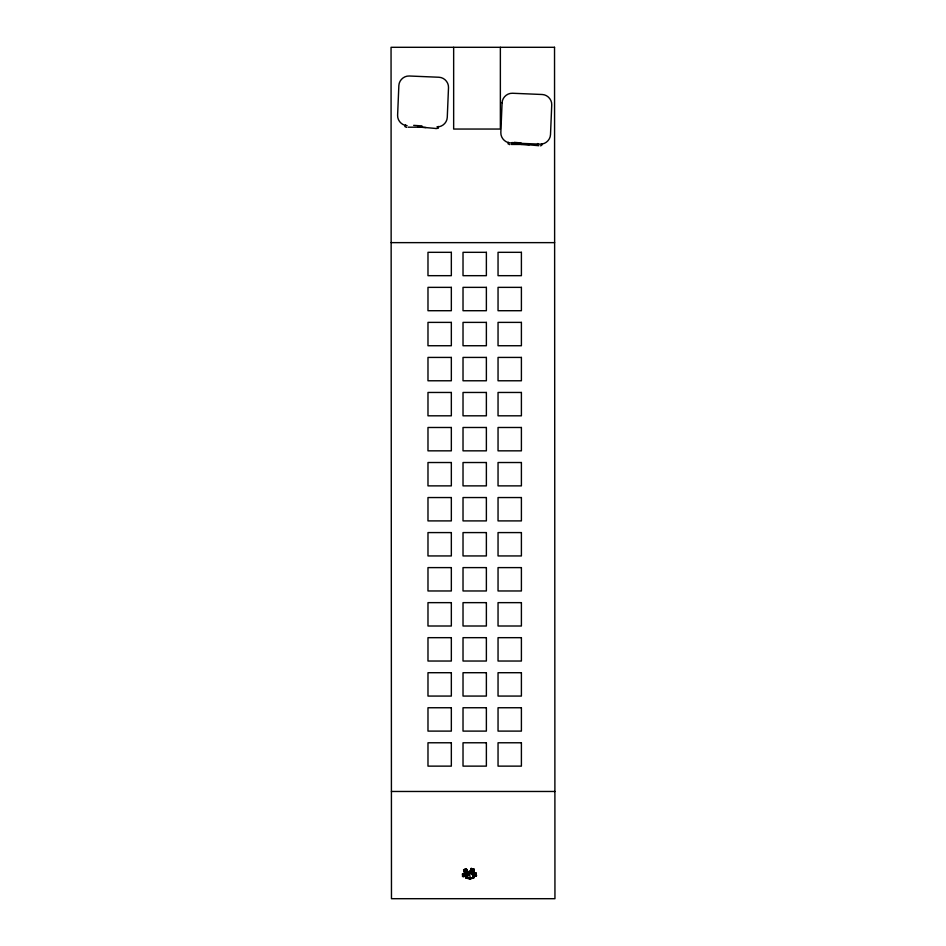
<?xml version="1.0" encoding="UTF-8"?>
<svg xmlns="http://www.w3.org/2000/svg" width="946" height="946" viewBox="0 0 946 946"><rect width="100%" height="100%" fill="white"/><g stroke="black" fill="none" stroke-linecap="round" stroke-linejoin="round"><path stroke-width="1.42" d="M471.806 873.134L471.853 871.857L472.231 872.957L470.765 873.016L471.274 871.692L471.818 872.236L469.192 873.063L469.76 871.065L470.789 870.852L470.588 872.354L467.596 873.324L465.669 877.793L470.091 879.236L474.277 877.462L474.088 875.511L474.277 877.462L471.439 877.841M470.789 870.852L469.878 873.04L471.274 871.692M473.958 874.447L473.414 873.536L476.228 873.371L476.37 875.961L475.956 873.406L473.532 874.506L473.981 873.702L474.821 874.849L474.112 876.067L472.917 876.173M473.769 873.406L474.005 869.078L471.203 868.487L470.186 871.195M467.56 875.31L467.466 871.715L469.772 872.165L470.588 871.526L471.203 868.487L470.505 871.266M473.012 873.347L474.005 869.078L473.177 873.288M466.567 872.981L466.567 874.837L467.076 873.619M471.427 872.484L471.51 871.786M467.549 876.575L467.596 873.324L468.258 873.253M465.219 873.82L462.819 873.927L462.854 876.481L465.775 876.41L465.68 873.82L462.771 873.891L462.511 876.173L465.302 876.327L465.255 873.773L465.775 876.41L465.68 873.82L462.44 874.069L462.89 876.434M462.854 876.481L462.771 873.891L465.302 876.327M474.632 875.216L473.804 874.471L474.632 875.216L475.956 873.406L476.098 876.008L474.786 875.204L474.112 876.067L472.598 874.967L472.787 873.714L473.981 873.702L474.348 875.263L474.738 874.411L473.544 876.126L476.37 875.961L476.228 873.371L473.414 873.536L476.37 873.572M537.434 144.147L537.813 143.508M465.645 875.76L465.373 876.504L464.368 875.771L466.142 875.689L463.28 876.516L463.197 873.927L465.361 874.908L466.886 874.033L467.927 875.239M471.747 874.423L472.089 873.477L473.769 873.69L472.279 874.743L474.277 877.462L471.829 877.746M466.65 875.511L466.378 876.221L467.478 874.683L466.307 876.516M465.846 875.109L466.756 872.957M466.957 876.493L465.787 876.504L465.042 875.357L465.716 874.139L466.886 874.033M476.37 875.961L473.544 876.126L474.005 875.239M465.042 875.357L465.716 874.139L467.324 875.298L465.042 875.357L465.787 876.504L465.716 874.139L466.118 874.873L464.924 874.861L464.947 875.665L465.373 876.504L466.331 875.7L464.368 875.771L466.331 875.7M474.786 875.204L475.956 873.406M466.827 874.589L466.437 873.241L467.466 871.715M471.214 872.141L473.355 869.279L471.203 868.487M466.378 876.221L467.643 874.79L467.702 875.7M469.961 872.153C465.432 874.234 470.895 870.769 473.154 872.992L472.019 871.55L470.588 871.526M476.193 873.418L473.544 876.126M462.511 876.173L464.462 873.974L462.44 874.069M465.68 873.82L464.947 875.665L466.118 874.873M465.385 875.7L464.924 874.861L465.68 874.837L464.687 874.849L464.947 875.665L465.68 874.837L463.28 876.516L465.704 875.629L465.444 874.813M508.38 142.278L508.049 143.78L509.752 144.632M471.853 871.857L470.765 873.016L472.089 873.477M405.562 124.789L404.817 126.528L406.52 127.379M470.339 877.876L469.192 873.063L469.937 871.585M464.604 874.069L463.623 869.835L466.26 868.771L467.738 871.266M469.039 872.579C470.174 870.994 473.166 874.719 472.019 871.55M540.592 145.861L541.786 145.199L541.585 143.662M472.397 878.172L468.081 878.337M463.623 869.835L464.403 869.918L465.81 875.18L463.623 869.835L466.26 868.771L467.501 871.384M469.145 871.976L470.588 871.68M466.437 873.241L467.395 873.063M468.447 877.38L465.669 877.782L467.974 877.9M436.922 126.906C442.243 127.119 447.032 122.708 447.269 117.399L448.51 87.6C448.723 82.278 444.324 77.489 439.003 77.253L409.204 75.999C403.883 75.786 399.094 80.197 398.857 85.518L397.604 115.317C397.403 120.639 401.802 125.428 407.123 125.664M474.821 874.849L472.598 874.967L473.981 873.702L474.112 876.067L473.579 875.322M467.809 874.565L469.784 874.471L469.192 873.063M473.804 874.471L474.738 874.411L473.532 874.506M471.534 873.134L470.623 871.857L473.769 873.69M408.081 127.202L419.125 127.19A20.67 2.424 2.4 0 1 423.264 127.355L435.645 128.455M511.313 144.454L522.358 144.442A20.67 2.424 2.4 0 1 526.496 144.608L538.877 145.708M464.711 875.641L465.704 875.629L465.361 874.908M391.147 242.637L554.628 242.637M391.408 791.471L554.9 791.471M435.952 128.609L438.282 128.242L438.365 126.409M521.045 142.917L514.163 142.349M413.686 125.357L419.184 125.735A20.67 2.424 2.4 0 0 421.94 125.865M467.04 873.347L466.425 873.3L467.643 872.046M470.895 872.035L471.818 872.236M471.616 868.913L473.355 869.279M467.005 872.366L464.403 869.918L466.035 869.256L468.069 872.803M512.164 142.432L512.484 143.106M473.213 874.672L474.017 876.233M470.091 879.224L469.63 877.817M464.462 873.974L464.533 876.079M500.363 47.3L500.363 129.046L453.654 129.046L453.654 47.3M417.754 127.154A28.463 4.564 2.4 0 1 426.019 127.533M520.986 144.407A28.463 4.564 2.4 0 1 529.252 144.785M469.925 871.952L469.902 872.851L468.211 873.182L469.925 871.952M502.09 102.771L500.836 132.57C500.635 137.891 505.034 142.68 510.355 142.917L540.154 144.159C545.475 144.371 550.265 139.973 550.501 134.651L551.743 104.852C551.956 99.531 547.557 94.742 542.235 94.505L512.436 93.252C507.115 93.051 502.326 97.45 502.09 102.771M474.407 875.783L473.863 876.043L476.488 875.677L474.407 875.783M554.533 47.3L391.053 47.3L391.467 898.7L554.947 898.7L554.533 47.3M451.337 252.322L427.982 252.322L427.982 275.676L451.337 275.676L451.337 252.322M486.374 252.322L463.02 252.322L463.02 275.676L486.374 275.676L486.374 252.322M521.4 252.322L498.045 252.322L498.045 275.676L521.4 275.676L521.4 252.322M451.337 287.359L427.982 287.359L427.982 310.714L451.337 310.714L451.337 287.359M486.374 287.359L463.02 287.359L463.02 310.714L486.374 310.714L486.374 287.359M521.4 287.359L498.045 287.359L498.045 310.714L521.4 310.714L521.4 287.359M451.337 322.385L427.982 322.385L427.982 345.739L451.337 345.739L451.337 322.385M486.374 322.385L463.02 322.385L463.02 345.739L486.374 345.739L486.374 322.385M521.4 322.385L498.045 322.385L498.045 345.739L521.4 345.739L521.4 322.385M451.337 357.422L427.982 357.422L427.982 380.777L451.337 380.777L451.337 357.422M486.374 357.422L463.02 357.422L463.02 380.777L486.374 380.777L486.374 357.422M521.4 357.422L498.045 357.422L498.045 380.777L521.4 380.777L521.4 357.422M451.337 392.46L427.982 392.46L427.982 415.814L451.337 415.814L451.337 392.46M486.374 392.46L463.02 392.46L463.02 415.814L486.374 415.814L486.374 392.46M521.4 392.46L498.045 392.46L498.045 415.814L521.4 415.814L521.4 392.46M451.337 427.486L427.982 427.486L427.982 450.84L451.337 450.84L451.337 427.486M486.374 427.486L463.02 427.486L463.02 450.84L486.374 450.84L486.374 427.486M521.4 427.486L498.045 427.486L498.045 450.84L521.4 450.84L521.4 427.486M451.337 462.523L427.982 462.523L427.982 485.877L451.337 485.877L451.337 462.523M486.374 462.523L463.02 462.523L463.02 485.877L486.374 485.877L486.374 462.523M521.4 462.523L498.045 462.523L498.045 485.877L521.4 485.877L521.4 462.523M451.337 497.549L427.982 497.549L427.982 520.903L451.337 520.903L451.337 497.549M486.374 497.549L463.02 497.549L463.02 520.903L486.374 520.903L486.374 497.549M521.4 497.549L498.045 497.549L498.045 520.903L521.4 520.903L521.4 497.549M451.337 532.586L427.982 532.586L427.982 555.941L451.337 555.941L451.337 532.586M486.374 532.586L463.02 532.586L463.02 555.941L486.374 555.941L486.374 532.586M521.4 532.586L498.045 532.586L498.045 555.941L521.4 555.941L521.4 532.586M451.337 567.612L427.982 567.612L427.982 590.966L451.337 590.966L451.337 567.612M486.374 567.612L463.02 567.612L463.02 590.966L486.374 590.966L486.374 567.612M521.4 567.612L498.045 567.612L498.045 590.966L521.4 590.966L521.4 567.612M451.337 602.649L427.982 602.649L427.982 626.004L451.337 626.004L451.337 602.649M486.374 602.649L463.02 602.649L463.02 626.004L486.374 626.004L486.374 602.649M521.4 602.649L498.045 602.649L498.045 626.004L521.4 626.004L521.4 602.649M451.337 637.675L427.982 637.675L427.982 661.029L451.337 661.029L451.337 637.675M486.374 637.675L463.02 637.675L463.02 661.029L486.374 661.029L486.374 637.675M521.4 637.675L498.045 637.675L498.045 661.029L521.4 661.029L521.4 637.675M451.337 672.712L427.982 672.712L427.982 696.067L451.337 696.067L451.337 672.712M486.374 672.712L463.02 672.712L463.02 696.067L486.374 696.067L486.374 672.712M521.4 672.712L498.045 672.712L498.045 696.067L521.4 696.067L521.4 672.712M451.337 707.75L427.982 707.75L427.982 731.104L451.337 731.104L451.337 707.75M486.374 707.75L463.02 707.75L463.02 731.104L486.374 731.104L486.374 707.75M521.4 707.75L498.045 707.75L498.045 731.104L521.4 731.104L521.4 707.75M451.337 742.776L427.982 742.776L427.982 766.13L451.337 766.13L451.337 742.776M486.374 742.776L463.02 742.776L463.02 766.13L486.374 766.13L486.374 742.776M521.4 742.776L498.045 742.776L498.045 766.13L521.4 766.13L521.4 742.776"/></g></svg>
